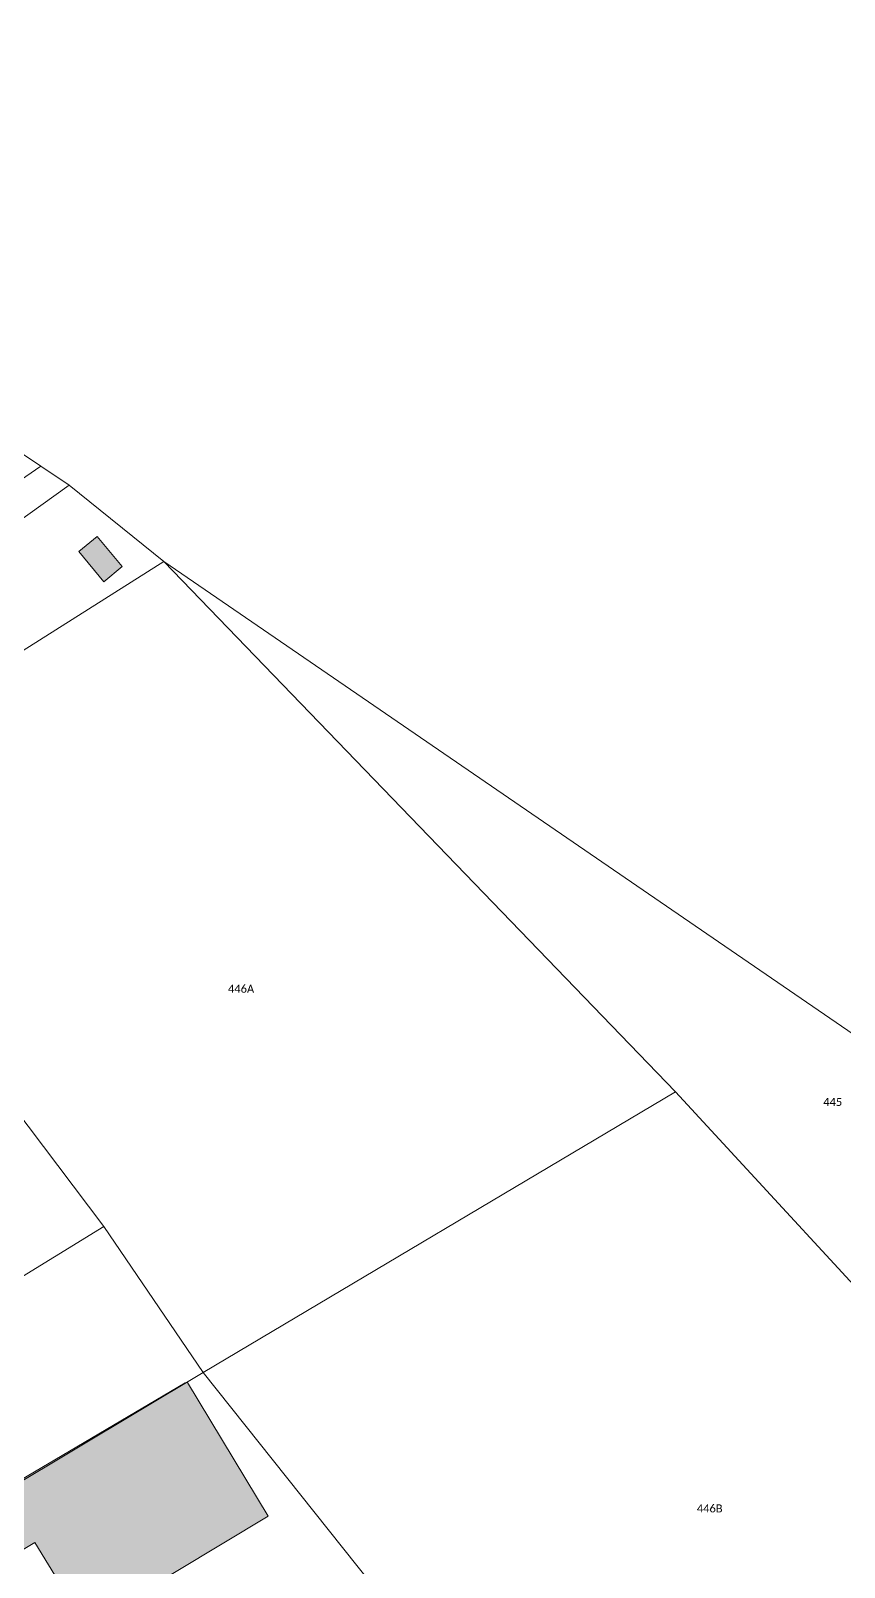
# Model space of a CAD drawing. Header units: metres. Extents: x 113120 to 240396, y 120329 to 242116.
# Drawn here: x 114273.6 to 114355, y 121321.2 to 121474.9 of the extents above; entities that cross this region are included whole.
import ezdxf

# ---------------------------------------------------------------- set-up
doc = ezdxf.new("R2010")
doc.units = ezdxf.units.M
doc.header["$LTSCALE"] = 3
for name, color, linetype, lineweight in [('Bpn_CaPa', 78, 'Continuous', 0), ('Bpn_ReBu', 4, 'Continuous', 0), ('Bpt_CaNu', 7, 'Continuous', 0), ('Hachure bâtiment', 11, 'Continuous', 0)]:
    doc.layers.add(name, color=color, linetype=linetype, lineweight=lineweight)
doc.styles.add('Legend', font='')
doc.styles.get('Legend').set_extended_font_data('Calibri')

msp = doc.modelspace()

# ---------------------------------------------------------------- hatches: boundary and pattern name
at = {"layer": 'Hachure bâtiment'}
h = msp.add_hatch(color=256, dxfattribs=at)
h.dxf.hatch_style = 1
h.paths.add_polyline_path([(114282.78, 121421.27), (114280.95, 121419.75), (114278.43, 121422.78), (114280.28, 121424.3)])
h = msp.add_hatch(color=256, dxfattribs=at)
h.dxf.hatch_style = 1
h.paths.add_polyline_path([(114264.63, 121318.04), (114266.75, 121319.31), (114268.53, 121320.38), (114270.8, 121316.58), (114266.89, 121314.24)], flags=16)
h.paths.add_polyline_path([(114297.38, 121326.33), (114279.13, 121315.37), (114274.05, 121323.7), (114252.98, 121311.03), (114254.25, 121308.78), (114249.65, 121306.02), (114250.37, 121304.77), (114248.63, 121303.66), (114247.03, 121306.77), (114248.6, 121307.63), (114245.22, 121313.5), (114250.08, 121316.24), (114262.42, 121323.94), (114289.08, 121339.65), (114289.31, 121339.69)])

# ---------------------------------------------------------------- linework, layer by layer
at = {"layer": 'Bpn_CaPa'}
for points in [[(114286.93, 121421.8), (114277.48, 121429.43), (114274.64, 121431.33), (114261.23, 121440.26), (114256.03, 121443.72), (114251.27, 121447), (114246.18, 121450.52), (114239.1, 121455.43), (114235.27, 121458.12), (114231.65, 121460.67), (114227.85, 121463.33), (114223.68, 121466.27), (114235.96, 121475.96), (114293.61, 121521.72), (114301.85, 121528.43), (114306.77, 121525.02), (114309.94, 121522.83), (114312.98, 121520.72), (114315.55, 121524.56), (114341.11, 121505.94), (114539.52, 121361.52), (114427.78, 121325.25), (114286.93, 121421.8)], [(114213.13, 121396.64), (114228.39, 121407.76), (114224.82, 121412.43), (114261.23, 121440.26), (114274.64, 121431.33), (114217.9, 121392.25), (114216.83, 121391.61), (114202.95, 121381.57), (114199.77, 121379.26), (114196.98, 121383.88), (114199.53, 121386.03), (114213.13, 121396.64)], [(114217.9, 121392.25), (114274.64, 121431.33), (114277.48, 121429.43), (114224.26, 121391.26), (114222.63, 121393.61), (114218.92, 121391), (114217.9, 121392.25)], [(114286.93, 121421.8), (114248.62, 121397.55), (114218.02, 121377.11), (114205.44, 121368.66), (114204.08, 121370.87), (114208.6, 121373.78), (114205.42, 121378.17), (114212.95, 121383.18), (114224.26, 121391.26), (114277.48, 121429.43), (114286.93, 121421.8)], [(114286.93, 121421.8), (114338.11, 121368.75), (114290.86, 121340.7), (114280.95, 121355.28), (114270.29, 121369.4), (114259.15, 121383.35), (114248.62, 121397.55), (114286.93, 121421.8)], [(114286.93, 121421.8), (114427.78, 121325.25), (114389.65, 121312.89), (114338.11, 121368.75), (114286.93, 121421.8)], [(114280.95, 121355.28), (114228.38, 121323.01), (114220.74, 121338.2), (114270.29, 121369.4), (114280.95, 121355.28)], [(114338.11, 121368.75), (114389.65, 121312.89), (114377.43, 121309.23), (114379.62, 121304.24), (114335.39, 121284.83), (114331.61, 121289.58), (114328.48, 121293.5), (114325.79, 121296.88), (114290.86, 121340.7), (114338.11, 121368.75)], [(114235.98, 121307.87), (114228.38, 121323.01), (114280.95, 121355.28), (114290.86, 121340.7), (114271.51, 121329.1), (114269.18, 121327.71), (114262.61, 121323.77), (114249.82, 121316.13), (114245.25, 121313.41), (114236.77, 121308.34), (114235.98, 121307.87)], [(114235.98, 121307.87), (114236.77, 121308.34), (114245.25, 121313.41), (114249.82, 121316.13), (114262.61, 121323.77), (114269.18, 121327.71), (114271.51, 121329.1), (114290.86, 121340.7), (114325.79, 121296.88), (114274.65, 121274.85), (114272.96, 121274.11), (114272.91, 121274.25), (114267.25, 121271.76), (114267.2, 121271.81), (114263.05, 121270.01), (114255.54, 121266.59), (114245.93, 121288.09), (114243.52, 121293.32), (114241.27, 121297.79), (114240.46, 121297.39), (114237.8, 121302.49), (114238.63, 121302.91), (114235.98, 121307.87)]]:
    msp.add_lwpolyline(points, close=True, dxfattribs=at)
at = {"layer": 'Bpn_ReBu'}
for points in [[(114282.78, 121421.27), (114280.95, 121419.75), (114278.43, 121422.78), (114280.28, 121424.3), (114282.78, 121421.27)], [(114297.38, 121326.33), (114279.13, 121315.37), (114274.05, 121323.7), (114252.98, 121311.03), (114254.25, 121308.78), (114249.65, 121306.02), (114250.37, 121304.77), (114248.63, 121303.66), (114247.03, 121306.77), (114248.6, 121307.63), (114245.22, 121313.5), (114250.08, 121316.24), (114262.42, 121323.94), (114289.08, 121339.65), (114289.31, 121339.69), (114297.38, 121326.33)]]:
    msp.add_lwpolyline(points, close=True, dxfattribs=at)

# ---------------------------------------------------------------- texts
at = {"layer": 'Bpt_CaNu', "char_height": 0.8, "attachment_point": 7, "style": 'Legend'}
for s, insert in [('446A', (114293.36, 121378.66)), ('445', (114352.89, 121367.34)), ('446B', (114340.25, 121326.7))]:
    msp.add_mtext(s, dxfattribs=dict(at, insert=insert))

doc.saveas('drawing.dxf')
